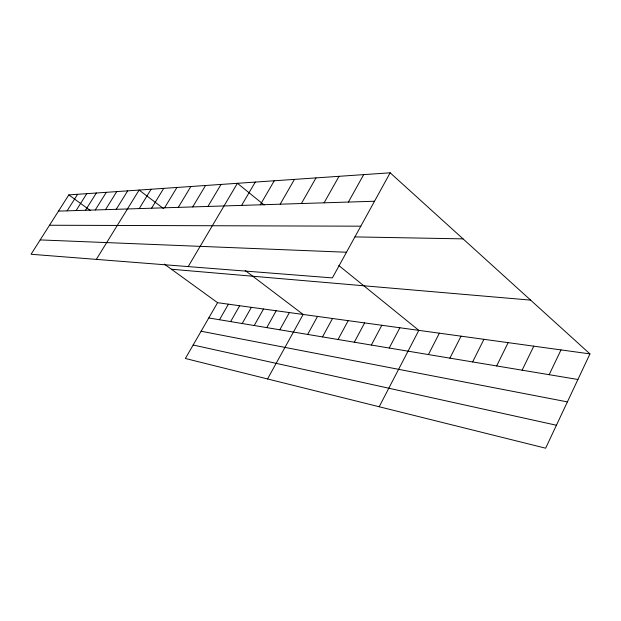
<?xml version="1.0" encoding="UTF-8"?>
<svg xmlns="http://www.w3.org/2000/svg" width="621" height="621" viewBox="0 0 621 621"><rect width="100%" height="100%" fill="white"/><g stroke="black" fill="none" stroke-linecap="round" stroke-linejoin="round"><path stroke-width="0.93" d="M589.95 353.892L545.634 448.199L185.376 358.488L217.583 302.691L589.95 353.892L390.159 172.801L68.815 194.901L31.05 254.268L332.375 277.905L390.159 172.801M549.158 374.696L561.011 349.91M522.121 370.186L533.788 346.169M496.653 365.94L508.141 342.645M472.62 361.934L483.93 339.314M449.907 358.146L461.046 336.163M428.405 354.56L439.373 333.19M379.19 406.747L418.826 330.364L338.779 265.485M389.235 348.032L399.87 327.756M371.35 345.051L381.822 325.272M354.304 342.21L364.62 322.912M338.041 339.501L348.202 320.653M322.509 336.908L332.514 318.495M307.651 334.432L317.517 316.431M267.542 378.95L303.157 314.459L245.202 270.508M279.815 329.79L289.402 312.565M348.404 202.058L363.681 174.625M266.758 327.616L276.205 310.756M254.23 325.528L263.537 309.01M324.092 202.819L339.027 176.317M242.19 323.518L251.373 307.341M301.402 203.525L316.004 177.901M230.624 321.593L239.675 305.734M219.492 319.737L228.419 304.181M280.18 204.193L294.463 179.384M260.292 204.814L274.257 180.773M241.608 205.396L255.278 182.077M188.186 266.595L237.408 183.304L264.15 204.984M207.926 206.444L221.037 184.429M192.696 206.925L205.543 185.5M178.274 207.375L190.864 186.51M164.588 207.802L176.938 187.464M151.594 208.206L163.703 188.373M139.228 208.594L151.113 189.242M96.325 259.392L139.112 190.065L163.548 208.594M116.228 209.316L127.678 190.857M105.508 209.65L116.756 191.602M95.269 209.968L106.315 192.324M85.481 210.271L96.333 193.007M76.104 210.566L86.769 193.667M67.115 210.845L77.609 194.295M58.498 211.117L374.525 201.243M49.517 225.244L360.809 226.184M355.018 236.904L463.049 238.868M40.179 239.916L346.479 252.242M171.412 269.242L530.629 300.114M208.78 317.952L577.926 379.485M201.111 331.234L567.4 401.888M193.154 345.012L556.424 425.245M68.815 194.901L90.317 210.48M164.348 264.119L217.583 302.691"/></g></svg>
